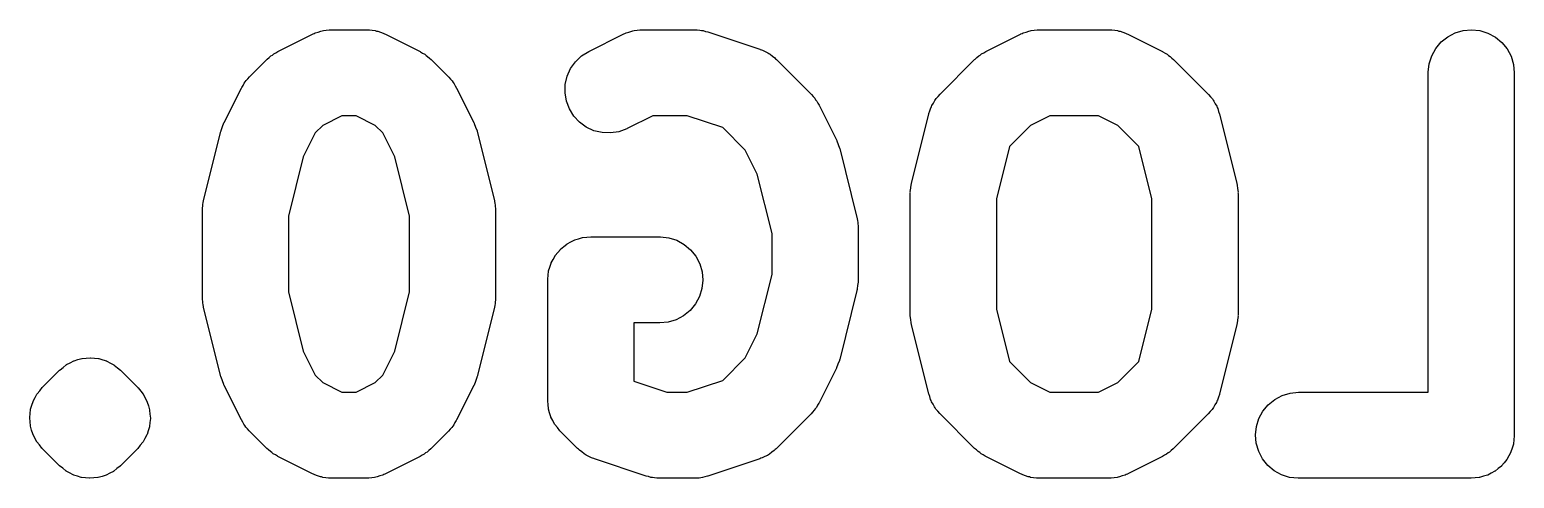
# Model space of a CAD drawing. Extents: x 1.4 to 13.8, y -4.8 to -0.1.
# Drawn here: x 3.407 to 4.052, y -0.342 to -0.148 of the extents above; entities that cross this region are included whole.
import ezdxf

# ---------------------------------------------------------------- set-up
doc = ezdxf.new("R2010")
doc.units = 0
doc.header["$MEASUREMENT"] = 0
doc.layers.add('BLACK', color=7, linetype='CONTINUOUS')

msp = doc.modelspace()

# ---------------------------------------------------------------- linework, layer by layer
at = {"layer": 'BLACK', "linetype": 'CONTINUOUS'}
for p, q in [((3.53275, -0.148602), (3.53395, -0.148161)), ((3.53395, -0.148161), (3.53449, -0.148075)), ((3.53449, -0.148075), (3.53502, -0.147916)), ((3.53502, -0.147916), (3.53629, -0.147791)), ((3.53629, -0.147791), (3.53755, -0.147592)), ((3.53755, -0.147592), (3.5381, -0.147614)), ((3.5381, -0.147614), (3.53865, -0.14756)), ((3.53865, -0.14756), (3.55365, -0.14756)), ((3.55365, -0.14756), (3.55391, -0.147562)), ((3.55391, -0.147562), (3.55446, -0.147623)), ((3.55446, -0.147623), (3.55501, -0.147609)), ((3.55501, -0.147609), (3.55627, -0.147826)), ((3.55627, -0.147826), (3.55754, -0.147969)), ((3.55754, -0.147969), (3.55806, -0.148135)), ((3.55806, -0.148135), (3.5586, -0.148228)), ((3.5586, -0.148228), (3.5598, -0.148686)), ((3.66773, -0.148602), (3.66893, -0.148161)), ((3.66893, -0.148161), (3.66948, -0.148075)), ((3.66948, -0.148075), (3.67, -0.147916)), ((3.67, -0.147916), (3.67127, -0.147791)), ((3.67127, -0.147791), (3.67254, -0.147592)), ((3.67254, -0.147592), (3.67309, -0.147614)), ((3.67309, -0.147614), (3.67363, -0.14756)), ((3.67363, -0.14756), (3.69613, -0.14756)), ((3.69613, -0.14756), (3.69639, -0.147562)), ((3.69639, -0.147562), (3.69744, -0.147679)), ((3.69744, -0.147679), (3.69849, -0.147709)), ((3.69849, -0.147709), (3.69925, -0.147882)), ((3.69925, -0.147882), (3.70002, -0.147969)), ((3.70002, -0.147969), (3.70102, -0.148286)), ((3.70102, -0.148286), (3.70205, -0.14852)), ((3.84021, -0.148602), (3.84141, -0.148161)), ((3.84141, -0.148161), (3.84195, -0.148075)), ((3.84195, -0.148075), (3.84248, -0.147916)), ((3.84248, -0.147916), (3.84375, -0.147791)), ((3.84375, -0.147791), (3.84501, -0.147592)), ((3.84501, -0.147592), (3.84556, -0.147614)), ((3.84556, -0.147614), (3.84611, -0.14756)), ((3.84611, -0.14756), (3.87611, -0.14756)), ((3.87611, -0.14756), (3.87637, -0.147562)), ((3.87637, -0.147562), (3.87692, -0.147623)), ((3.87692, -0.147623), (3.87747, -0.147609)), ((3.87747, -0.147609), (3.87873, -0.147826)), ((3.87873, -0.147826), (3.88, -0.147969)), ((3.88, -0.147969), (3.88052, -0.148135)), ((3.88052, -0.148135), (3.88106, -0.148228)), ((3.88106, -0.148228), (3.88226, -0.148686)), ((4.02658, -0.148922), (4.03009, -0.147891)), ((4.03009, -0.147891), (4.03372, -0.14756)), ((4.03372, -0.14756), (4.03735, -0.147942)), ((4.03735, -0.147942), (4.04084, -0.149021)), ((3.51529, -0.157033), (3.53029, -0.149534)), ((3.53029, -0.149534), (3.53052, -0.149419)), ((3.53052, -0.149419), (3.53104, -0.149229)), ((3.53104, -0.149229), (3.53152, -0.148971)), ((3.53152, -0.148971), (3.53275, -0.148602)), ((3.5598, -0.148686), (3.56102, -0.149072)), ((3.56102, -0.149072), (3.5615, -0.149337)), ((3.5615, -0.149337), (3.56201, -0.149534)), ((3.56201, -0.149534), (3.57701, -0.157033)), ((3.65027, -0.157033), (3.66527, -0.149534)), ((3.66527, -0.149534), (3.66551, -0.149419)), ((3.66551, -0.149419), (3.66602, -0.149229)), ((3.66602, -0.149229), (3.66651, -0.148971)), ((3.66651, -0.148971), (3.66773, -0.148602)), ((3.70205, -0.14852), (3.72454, -0.156019)), ((3.82275, -0.157033), (3.83775, -0.149534)), ((3.83775, -0.149534), (3.83798, -0.149419)), ((3.83798, -0.149419), (3.8385, -0.149229)), ((3.8385, -0.149229), (3.83899, -0.148971)), ((3.83899, -0.148971), (3.84021, -0.148602)), ((3.88226, -0.148686), (3.88348, -0.149072)), ((3.88348, -0.149072), (3.88396, -0.149337)), ((3.88396, -0.149337), (3.88447, -0.149534)), ((3.88447, -0.149534), (3.89947, -0.157033)), ((4.01816, -0.155695), (4.0205, -0.1529)), ((4.0205, -0.1529), (4.02335, -0.150613)), ((4.02335, -0.150613), (4.02658, -0.148922)), ((4.04084, -0.149021), (4.04405, -0.150757)), ((4.04405, -0.150757), (4.04686, -0.153084)), ((4.04686, -0.153084), (4.04917, -0.155912)), ((3.50293, -0.168035), (3.51043, -0.160536)), ((3.51043, -0.160536), (3.51062, -0.160353)), ((3.51062, -0.160353), (3.51144, -0.159698)), ((3.51144, -0.159698), (3.5122, -0.158976)), ((3.5122, -0.158976), (3.51286, -0.158562)), ((3.51286, -0.158562), (3.51347, -0.158076)), ((3.51347, -0.158076), (3.5144, -0.157593)), ((3.5144, -0.157593), (3.51529, -0.157033)), ((3.57701, -0.157033), (3.57724, -0.157152)), ((3.57724, -0.157152), (3.57812, -0.157723)), ((3.57812, -0.157723), (3.57905, -0.15822)), ((3.57905, -0.15822), (3.57965, -0.158714)), ((3.57965, -0.158714), (3.58031, -0.159138)), ((3.58031, -0.159138), (3.58106, -0.159869)), ((3.58106, -0.159869), (3.58187, -0.160536)), ((3.58187, -0.160536), (3.58937, -0.168035)), ((3.64453, -0.161482), (3.64718, -0.158976)), ((3.64718, -0.158976), (3.65027, -0.157033)), ((3.72454, -0.156019), (3.72479, -0.156103)), ((3.72479, -0.156103), (3.72529, -0.156334)), ((3.72529, -0.156334), (3.72582, -0.156495)), ((3.72582, -0.156495), (3.72694, -0.157099)), ((3.72694, -0.157099), (3.7281, -0.157636)), ((3.7281, -0.157636), (3.72855, -0.15796)), ((3.72855, -0.15796), (3.72903, -0.15822)), ((3.72903, -0.15822), (3.73002, -0.159031)), ((3.73002, -0.159031), (3.73105, -0.159783)), ((3.73105, -0.159783), (3.73143, -0.160187)), ((3.73143, -0.160187), (3.73185, -0.160536)), ((3.73185, -0.160536), (3.74685, -0.175534)), ((3.80289, -0.175534), (3.81789, -0.160536)), ((3.81789, -0.160536), (3.81808, -0.160353)), ((3.81808, -0.160353), (3.8189, -0.159698)), ((3.8189, -0.159698), (3.81966, -0.158976)), ((3.81966, -0.158976), (3.82032, -0.158562)), ((3.82032, -0.158562), (3.82093, -0.158076)), ((3.82093, -0.158076), (3.82186, -0.157593)), ((3.82186, -0.157593), (3.82275, -0.157033)), ((3.89947, -0.157033), (3.8997, -0.157152)), ((3.8997, -0.157152), (3.90058, -0.157723)), ((3.90058, -0.157723), (3.90151, -0.15822)), ((3.90151, -0.15822), (3.90211, -0.158714)), ((3.90211, -0.158714), (3.90277, -0.159138)), ((3.90277, -0.159138), (3.90352, -0.159869)), ((3.90352, -0.159869), (3.90433, -0.160536)), ((3.90433, -0.160536), (3.91933, -0.175534)), ((4.0153, -0.162373), (4.0164, -0.158894)), ((4.0164, -0.158894), (4.01816, -0.155695)), ((4.04917, -0.155912), (4.05088, -0.159134)), ((4.05088, -0.159134), (4.05193, -0.162628)), ((3.64092, -0.167784), (3.64241, -0.164456)), ((3.64241, -0.164456), (3.64453, -0.161482)), ((4.01489, -0.166), (4.0153, -0.162373)), ((4.01489, -0.166261), (4.01489, -0.166)), ((4.01489, -0.30504), (4.01489, -0.166261)), ((4.05193, -0.162628), (4.05229, -0.166261)), ((4.05229, -0.166261), (4.05229, -0.323741)), ((3.49193, -0.187894), (3.49943, -0.172896)), ((3.49943, -0.172896), (3.49955, -0.172663)), ((3.49955, -0.172663), (3.50012, -0.171782)), ((3.50012, -0.171782), (3.50061, -0.170856)), ((3.50061, -0.170856), (3.50111, -0.170254)), ((3.50111, -0.170254), (3.50153, -0.169601)), ((3.50153, -0.169601), (3.50226, -0.168847)), ((3.50226, -0.168847), (3.50293, -0.168035)), ((3.58937, -0.168035), (3.58955, -0.168221)), ((3.58955, -0.168221), (3.59021, -0.169042)), ((3.59021, -0.169042), (3.59093, -0.169806)), ((3.59093, -0.169806), (3.59134, -0.170465)), ((3.59134, -0.170465), (3.59183, -0.171074)), ((3.59183, -0.171074), (3.59231, -0.172006)), ((3.59231, -0.172006), (3.59287, -0.172896)), ((3.59287, -0.172896), (3.60037, -0.187894)), ((3.63998, -0.174988), (3.64009, -0.17134)), ((3.64009, -0.17134), (3.64092, -0.167784)), ((3.64057, -0.178589), (3.63998, -0.174988)), ((3.64185, -0.182006), (3.64057, -0.178589)), ((3.74685, -0.175534), (3.74703, -0.17572)), ((3.74703, -0.17572), (3.74769, -0.176541)), ((3.74769, -0.176541), (3.74841, -0.177305)), ((3.74841, -0.177305), (3.74882, -0.177964)), ((3.74882, -0.177964), (3.74931, -0.178573)), ((3.74931, -0.178573), (3.74979, -0.179505)), ((3.74979, -0.179505), (3.75035, -0.180395)), ((3.75035, -0.180395), (3.75785, -0.195393)), ((3.79912, -0.181076), (3.79931, -0.180549)), ((3.79931, -0.180549), (3.79998, -0.179471)), ((3.79998, -0.179471), (3.80058, -0.178355)), ((3.80058, -0.178355), (3.80093, -0.17792)), ((3.80093, -0.17792), (3.80123, -0.177442)), ((3.80123, -0.177442), (3.80209, -0.176514)), ((3.80209, -0.176514), (3.80289, -0.175534)), ((3.91933, -0.175534), (3.91951, -0.17572)), ((3.91951, -0.17572), (3.9203, -0.17671)), ((3.9203, -0.17671), (3.92115, -0.177651)), ((3.92115, -0.177651), (3.92144, -0.178134)), ((3.92144, -0.178134), (3.92179, -0.178573)), ((3.92179, -0.178573), (3.92237, -0.179697)), ((3.92237, -0.179697), (3.92302, -0.180785)), ((3.54307, -0.184962), (3.53473, -0.189129)), ((3.54923, -0.184962), (3.54307, -0.184962)), ((3.55757, -0.189129), (3.54923, -0.184962)), ((3.64377, -0.185109), (3.64185, -0.182006)), ((3.64626, -0.18778), (3.64377, -0.185109)), ((3.67805, -0.184962), (3.667, -0.190486)), ((3.6931, -0.184962), (3.67805, -0.184962)), ((3.70853, -0.190105), (3.6931, -0.184962)), ((3.79047, -0.214219), (3.79797, -0.184222)), ((3.79797, -0.184222), (3.79804, -0.183969)), ((3.79804, -0.183969), (3.79848, -0.182782)), ((3.79848, -0.182782), (3.79885, -0.181571)), ((3.79885, -0.181571), (3.79912, -0.181076)), ((3.85053, -0.184962), (3.84219, -0.189129)), ((3.87169, -0.184962), (3.85053, -0.184962)), ((3.88003, -0.189129), (3.87169, -0.184962)), ((3.92302, -0.180785), (3.92321, -0.181314)), ((3.92321, -0.181314), (3.92347, -0.181813)), ((3.92347, -0.181813), (3.92382, -0.183029)), ((3.92382, -0.183029), (3.92425, -0.184222)), ((3.92425, -0.184222), (3.93175, -0.214219)), ((3.48301, -0.221718), (3.49051, -0.191721)), ((3.49051, -0.191721), (3.49058, -0.191469)), ((3.49058, -0.191469), (3.49061, -0.191387)), ((3.49061, -0.191387), (3.49062, -0.191302)), ((3.49062, -0.191302), (3.49124, -0.189679)), ((3.49124, -0.189679), (3.49185, -0.188049)), ((3.49185, -0.188049), (3.4919, -0.187975)), ((3.4919, -0.187975), (3.49193, -0.187894)), ((3.53152, -0.192336), (3.5263, -0.202784)), ((3.53473, -0.189129), (3.53152, -0.192336)), ((3.56078, -0.192336), (3.55757, -0.189129)), ((3.566, -0.202784), (3.56078, -0.192336)), ((3.60037, -0.187894), (3.60049, -0.188128)), ((3.60049, -0.188128), (3.60052, -0.18821)), ((3.60052, -0.18821), (3.60056, -0.188284)), ((3.60056, -0.188284), (3.60115, -0.189921)), ((3.60115, -0.189921), (3.60175, -0.191554)), ((3.60175, -0.191554), (3.60176, -0.19164)), ((3.60176, -0.19164), (3.60179, -0.191721)), ((3.60179, -0.191721), (3.60929, -0.221718)), ((3.64922, -0.189917), (3.64626, -0.18778)), ((3.65254, -0.191438), (3.64922, -0.189917)), ((3.65609, -0.192286), (3.65254, -0.191438)), ((3.65973, -0.192428), (3.65609, -0.192286)), ((3.66334, -0.19186), (3.65973, -0.192428)), ((3.66677, -0.190601), (3.66334, -0.19186)), ((3.667, -0.190486), (3.66677, -0.190601)), ((3.71826, -0.199836), (3.70853, -0.190105)), ((3.84219, -0.189129), (3.833, -0.198319)), ((3.88922, -0.198319), (3.88003, -0.189129)), ((3.72348, -0.210283), (3.71826, -0.199836)), ((3.75785, -0.195393), (3.75797, -0.195627)), ((3.75797, -0.195627), (3.758, -0.195709)), ((3.758, -0.195709), (3.75804, -0.195783)), ((3.75804, -0.195783), (3.75863, -0.19742)), ((3.75863, -0.19742), (3.75923, -0.199053)), ((3.75923, -0.199053), (3.75924, -0.199139)), ((3.75924, -0.199139), (3.75927, -0.19922)), ((3.75927, -0.19922), (3.76677, -0.229217)), ((3.833, -0.198319), (3.82732, -0.221056)), ((3.8949, -0.221056), (3.88922, -0.198319)), ((3.5263, -0.202784), (3.51986, -0.228555)), ((3.57244, -0.228556), (3.566, -0.202784)), ((3.72992, -0.236055), (3.72348, -0.210283)), ((3.78992, -0.218493), (3.78996, -0.218162)), ((3.78992, -0.218754), (3.78992, -0.218493)), ((3.78992, -0.271248), (3.78992, -0.218754)), ((3.78994, -0.217829), (3.79016, -0.216351)), ((3.78996, -0.218162), (3.78994, -0.217829)), ((3.79016, -0.216351), (3.79033, -0.214866)), ((3.79033, -0.214866), (3.79043, -0.214548)), ((3.79043, -0.214548), (3.79047, -0.214219)), ((3.93175, -0.214219), (3.93181, -0.214472)), ((3.93181, -0.214472), (3.93185, -0.214803)), ((3.93185, -0.214803), (3.93195, -0.215122)), ((3.93195, -0.215122), (3.93209, -0.216609)), ((3.93209, -0.216609), (3.93229, -0.21809)), ((3.93229, -0.21809), (3.93227, -0.218422)), ((3.93227, -0.218422), (3.9323, -0.218754)), ((3.9323, -0.218754), (3.9323, -0.271248)), ((3.48246, -0.225992), (3.48249, -0.225661)), ((3.48248, -0.225328), (3.4827, -0.22385)), ((3.48249, -0.225661), (3.48248, -0.225328)), ((3.4827, -0.22385), (3.48286, -0.222365)), ((3.48286, -0.222365), (3.48296, -0.222047)), ((3.48296, -0.222047), (3.48301, -0.221718)), ((3.60929, -0.221718), (3.60935, -0.221971)), ((3.60935, -0.221971), (3.60939, -0.222302)), ((3.60939, -0.222302), (3.60949, -0.222621)), ((3.60949, -0.222621), (3.60963, -0.224108)), ((3.60963, -0.224108), (3.60983, -0.225589)), ((3.60983, -0.225589), (3.60981, -0.225921)), ((3.82732, -0.221056), (3.82732, -0.268945)), ((3.8949, -0.268945), (3.8949, -0.221056)), ((3.48245, -0.226253), (3.48246, -0.225992)), ((3.48245, -0.263749), (3.48245, -0.226253)), ((3.51986, -0.228555), (3.51986, -0.261446)), ((3.57244, -0.261446), (3.57244, -0.228556)), ((3.60981, -0.225921), (3.60985, -0.226253)), ((3.60985, -0.226253), (3.60985, -0.263749)), ((3.76677, -0.229217), (3.76683, -0.22947)), ((3.76683, -0.22947), (3.76687, -0.229801)), ((3.76687, -0.229801), (3.76697, -0.23012)), ((3.76697, -0.23012), (3.76712, -0.231607)), ((3.76712, -0.231607), (3.76731, -0.233088)), ((3.64413, -0.23891), (3.64582, -0.238414)), ((3.64582, -0.238414), (3.6475, -0.237905)), ((3.6475, -0.237905), (3.64757, -0.237898)), ((3.64757, -0.237898), (3.64763, -0.23788)), ((3.64763, -0.23788), (3.64938, -0.237721)), ((3.64938, -0.237721), (3.65114, -0.237549)), ((3.65114, -0.237549), (3.68113, -0.237549)), ((3.68113, -0.237549), (3.68139, -0.237551)), ((3.68139, -0.237551), (3.68502, -0.237957)), ((3.68502, -0.237957), (3.6885, -0.239061)), ((3.72992, -0.253947), (3.72992, -0.236055)), ((3.76731, -0.233088), (3.76729, -0.233421)), ((3.76729, -0.233421), (3.76733, -0.233752)), ((3.76733, -0.233752), (3.76733, -0.25625)), ((3.63571, -0.245684), (3.63684, -0.244336)), ((3.63684, -0.244336), (3.63796, -0.24298)), ((3.63796, -0.24298), (3.63801, -0.242939)), ((3.63801, -0.242939), (3.63805, -0.242888)), ((3.63805, -0.242888), (3.63943, -0.241785)), ((3.63943, -0.241785), (3.64079, -0.240673)), ((3.64079, -0.240673), (3.64085, -0.240642)), ((3.64085, -0.240642), (3.6409, -0.240601)), ((3.6409, -0.240601), (3.64246, -0.239786)), ((3.64246, -0.239786), (3.64401, -0.23896)), ((3.64401, -0.23896), (3.64407, -0.238941)), ((3.64407, -0.238941), (3.64413, -0.23891)), ((3.6885, -0.239061), (3.6917, -0.240819)), ((3.6917, -0.240819), (3.69449, -0.243165)), ((3.69449, -0.243165), (3.69678, -0.24601)), ((3.63284, -0.252361), (3.63338, -0.250685)), ((3.63338, -0.250685), (3.6339, -0.249003)), ((3.6339, -0.249003), (3.63393, -0.248945)), ((3.63393, -0.248945), (3.63395, -0.248883)), ((3.63395, -0.248883), (3.6348, -0.247343)), ((3.6348, -0.247343), (3.63563, -0.245792)), ((3.63563, -0.245792), (3.63568, -0.245742)), ((3.63568, -0.245742), (3.63571, -0.245684)), ((3.69678, -0.24601), (3.69847, -0.249244)), ((3.69847, -0.249244), (3.6995, -0.252745)), ((3.63244, -0.255988), (3.63263, -0.254237)), ((3.63244, -0.256114), (3.63244, -0.255988)), ((3.63244, -0.256119), (3.63244, -0.256114)), ((3.63244, -0.256123), (3.63244, -0.256119)), ((3.63244, -0.25625), (3.63244, -0.256123)), ((3.63244, -0.308743), (3.63244, -0.25625)), ((3.63263, -0.254237), (3.63282, -0.252489)), ((3.63282, -0.252489), (3.63284, -0.252427)), ((3.63284, -0.252427), (3.63284, -0.252361)), ((3.69983, -0.25638), (3.69945, -0.26001)), ((3.6995, -0.252745), (3.69983, -0.25638)), ((3.72348, -0.279719), (3.72992, -0.253947)), ((3.7673, -0.257175), (3.76708, -0.258653)), ((3.76732, -0.256511), (3.76729, -0.256842)), ((3.76729, -0.256842), (3.7673, -0.257175)), ((3.76733, -0.25625), (3.76732, -0.256511)), ((3.48249, -0.26408), (3.48245, -0.263749)), ((3.48247, -0.264413), (3.48249, -0.26408)), ((3.51986, -0.261446), (3.5263, -0.287218)), ((3.566, -0.287218), (3.57244, -0.261446)), ((3.60984, -0.26401), (3.60981, -0.264341)), ((3.60981, -0.264341), (3.60982, -0.264674)), ((3.60985, -0.263749), (3.60984, -0.26401)), ((3.69837, -0.263496), (3.69664, -0.266707)), ((3.69945, -0.26001), (3.69837, -0.263496)), ((3.76677, -0.260785), (3.75927, -0.290781)), ((3.76682, -0.260455), (3.76677, -0.260785)), ((3.76692, -0.260138), (3.76682, -0.260455)), ((3.76708, -0.258653), (3.76692, -0.260138)), ((3.48267, -0.265894), (3.48247, -0.264413)), ((3.48281, -0.267381), (3.48267, -0.265894)), ((3.48291, -0.2677), (3.48281, -0.267381)), ((3.48295, -0.26803), (3.48291, -0.2677)), ((3.48301, -0.268284), (3.48295, -0.26803)), ((3.49051, -0.29828), (3.48301, -0.268284)), ((3.60929, -0.268284), (3.60179, -0.29828)), ((3.60934, -0.267954), (3.60929, -0.268284)), ((3.60944, -0.267637), (3.60934, -0.267954)), ((3.6096, -0.266152), (3.60944, -0.267637)), ((3.60982, -0.264674), (3.6096, -0.266152)), ((3.69431, -0.269519), (3.69148, -0.271826)), ((3.69664, -0.266707), (3.69431, -0.269519)), ((3.82732, -0.268945), (3.833, -0.291683)), ((3.88922, -0.291683), (3.8949, -0.268945)), ((3.68113, -0.27495), (3.66984, -0.27495)), ((3.66984, -0.27495), (3.66984, -0.300264)), ((3.68477, -0.274594), (3.68113, -0.27495)), ((3.68826, -0.273539), (3.68477, -0.274594)), ((3.69148, -0.271826), (3.68826, -0.273539)), ((3.78995, -0.271579), (3.78992, -0.271248)), ((3.78993, -0.271912), (3.78995, -0.271579)), ((3.79013, -0.273393), (3.78993, -0.271912)), ((3.79027, -0.27488), (3.79013, -0.273393)), ((3.79037, -0.275199), (3.79027, -0.27488)), ((3.79041, -0.27553), (3.79037, -0.275199)), ((3.79047, -0.275783), (3.79041, -0.27553)), ((3.79797, -0.30578), (3.79047, -0.275783)), ((3.93175, -0.275783), (3.92425, -0.305779)), ((3.9318, -0.275453), (3.93175, -0.275783)), ((3.9319, -0.275136), (3.9318, -0.275453)), ((3.93206, -0.273651), (3.9319, -0.275136)), ((3.93228, -0.272173), (3.93206, -0.273651)), ((3.9323, -0.271509), (3.93227, -0.27184)), ((3.93227, -0.27184), (3.93228, -0.272173)), ((3.9323, -0.271248), (3.9323, -0.271509)), ((3.71826, -0.290166), (3.72348, -0.279719)), ((3.43198, -0.290208), (3.43373, -0.290042)), ((3.43373, -0.290042), (3.43376, -0.290046)), ((3.43376, -0.290046), (3.43379, -0.290043)), ((3.43379, -0.290043), (3.43383, -0.290046)), ((3.43383, -0.290046), (3.43386, -0.290043)), ((3.43386, -0.290043), (3.43561, -0.290233)), ((3.5263, -0.287218), (3.53152, -0.297665)), ((3.56078, -0.297665), (3.566, -0.287218)), ((3.70853, -0.299897), (3.71826, -0.290166)), ((3.41294, -0.303019), (3.42044, -0.295519)), ((3.42044, -0.295519), (3.42053, -0.295431)), ((3.42053, -0.295428), (3.42054, -0.295425)), ((3.42053, -0.295431), (3.42053, -0.295428)), ((3.42054, -0.295425), (3.42058, -0.295385)), ((3.42058, -0.29538), (3.42063, -0.295336)), ((3.42058, -0.295382), (3.42058, -0.29538)), ((3.42058, -0.295385), (3.42058, -0.295382)), ((3.42063, -0.295336), (3.422, -0.294237)), ((3.422, -0.294237), (3.42337, -0.293131)), ((3.42337, -0.293131), (3.4234, -0.293115)), ((3.4234, -0.293115), (3.42342, -0.293095)), ((3.42342, -0.293095), (3.42345, -0.29308)), ((3.42345, -0.29308), (3.42348, -0.293059)), ((3.42348, -0.293059), (3.42504, -0.29225)), ((3.42504, -0.29225), (3.4266, -0.291428)), ((3.4266, -0.291428), (3.42663, -0.291419)), ((3.42663, -0.291419), (3.42666, -0.291404)), ((3.42666, -0.291404), (3.42669, -0.291395)), ((3.42669, -0.291395), (3.42672, -0.29138)), ((3.42672, -0.29138), (3.42841, -0.29089)), ((3.42841, -0.29089), (3.4301, -0.290386)), ((3.4301, -0.290386), (3.43013, -0.290383)), ((3.43013, -0.290383), (3.43016, -0.290373)), ((3.43016, -0.290373), (3.43019, -0.29037)), ((3.43019, -0.29037), (3.43022, -0.290361)), ((3.43022, -0.290361), (3.43198, -0.290208)), ((3.43561, -0.290233), (3.43736, -0.290411)), ((3.43736, -0.290411), (3.43739, -0.290421)), ((3.43739, -0.290421), (3.43742, -0.290424)), ((3.43742, -0.290424), (3.43746, -0.290434)), ((3.43746, -0.290434), (3.43749, -0.290437)), ((3.43749, -0.290437), (3.43917, -0.290964)), ((3.43917, -0.290964), (3.44085, -0.291478)), ((3.44085, -0.291478), (3.44088, -0.291494)), ((3.44088, -0.291494), (3.44091, -0.291503)), ((3.44091, -0.291503), (3.44094, -0.291519)), ((3.44094, -0.291519), (3.44097, -0.291529)), ((3.44097, -0.291529), (3.44252, -0.292372)), ((3.44252, -0.292372), (3.44407, -0.293203)), ((3.44407, -0.293203), (3.44409, -0.293224)), ((3.44409, -0.293224), (3.44412, -0.293239)), ((3.44412, -0.293239), (3.44415, -0.29326)), ((3.44415, -0.29326), (3.44418, -0.293276)), ((3.44418, -0.293276), (3.44553, -0.294401)), ((3.44553, -0.294401), (3.44689, -0.295519)), ((3.44689, -0.295519), (3.45439, -0.303019)), ((3.75785, -0.294609), (3.75035, -0.309607)), ((3.75788, -0.294528), (3.75785, -0.294609)), ((3.75793, -0.294454), (3.75788, -0.294528)), ((3.75854, -0.292824), (3.75793, -0.294454)), ((3.75916, -0.291201), (3.75854, -0.292824)), ((3.75917, -0.291116), (3.75916, -0.291201)), ((3.7592, -0.291034), (3.75917, -0.291116)), ((3.75927, -0.290781), (3.7592, -0.291034)), ((3.833, -0.291683), (3.84219, -0.300873)), ((3.88003, -0.300873), (3.88922, -0.291683)), ((3.41182, -0.304384), (3.41294, -0.303019)), ((3.45439, -0.303019), (3.45448, -0.303108)), ((3.49054, -0.298362), (3.49051, -0.29828)), ((3.49056, -0.298448), (3.49054, -0.298362)), ((3.49115, -0.300081), (3.49056, -0.298448)), ((3.49174, -0.301718), (3.49115, -0.300081)), ((3.49178, -0.301792), (3.49174, -0.301718)), ((3.49181, -0.301874), (3.49178, -0.301792)), ((3.49193, -0.302108), (3.49181, -0.301874)), ((3.49943, -0.317106), (3.49193, -0.302108)), ((3.53152, -0.297665), (3.53473, -0.300873)), ((3.53473, -0.300873), (3.54307, -0.30504)), ((3.54923, -0.30504), (3.55757, -0.300873)), ((3.55757, -0.300873), (3.56078, -0.297665)), ((3.60037, -0.302108), (3.59287, -0.317106)), ((3.6004, -0.302027), (3.60037, -0.302108)), ((3.60045, -0.301953), (3.6004, -0.302027)), ((3.60106, -0.300324), (3.60045, -0.301953)), ((3.60168, -0.2987), (3.60106, -0.300324)), ((3.60169, -0.298615), (3.60168, -0.2987)), ((3.60172, -0.298533), (3.60169, -0.298615)), ((3.60179, -0.29828), (3.60172, -0.298533)), ((3.66984, -0.300264), (3.68417, -0.30504)), ((3.6931, -0.30504), (3.70853, -0.299897)), ((3.84219, -0.300873), (3.85053, -0.30504)), ((3.87169, -0.30504), (3.88003, -0.300873)), ((3.40839, -0.31074), (3.4089, -0.309055)), ((3.4089, -0.309055), (3.40893, -0.308998)), ((3.40893, -0.308998), (3.40895, -0.308935)), ((3.40895, -0.308935), (3.40979, -0.307393)), ((3.40979, -0.307393), (3.41063, -0.305839)), ((3.41063, -0.305839), (3.41067, -0.305788)), ((3.41067, -0.305788), (3.4107, -0.305731)), ((3.4107, -0.305731), (3.41182, -0.304384)), ((3.45448, -0.303108), (3.45448, -0.303111)), ((3.45448, -0.303111), (3.45448, -0.303115)), ((3.45448, -0.303115), (3.45457, -0.303204)), ((3.45457, -0.303204), (3.45567, -0.30458)), ((3.45567, -0.30458), (3.45678, -0.305948)), ((3.45678, -0.305948), (3.45681, -0.306006)), ((3.45681, -0.306006), (3.45685, -0.306057)), ((3.45685, -0.306057), (3.45766, -0.307617)), ((3.45766, -0.307617), (3.45848, -0.309176)), ((3.45848, -0.309176), (3.4585, -0.309239)), ((3.4585, -0.309239), (3.45853, -0.309297)), ((3.45853, -0.309297), (3.45902, -0.310984)), ((3.54307, -0.30504), (3.54923, -0.30504)), ((3.6326, -0.310463), (3.63244, -0.308743)), ((3.68417, -0.30504), (3.6931, -0.30504)), ((3.7984, -0.306973), (3.79797, -0.30578)), ((3.79875, -0.308189), (3.7984, -0.306973)), ((3.79901, -0.308688), (3.79875, -0.308189)), ((3.7992, -0.309217), (3.79901, -0.308688)), ((3.79985, -0.310305), (3.7992, -0.309217)), ((3.85053, -0.30504), (3.87169, -0.30504)), ((3.92291, -0.309452), (3.92224, -0.310531)), ((3.9231, -0.308926), (3.92291, -0.309452)), ((3.92337, -0.308431), (3.9231, -0.308926)), ((3.92374, -0.30722), (3.92337, -0.308431)), ((3.92418, -0.306032), (3.92374, -0.30722)), ((3.92425, -0.305779), (3.92418, -0.306032)), ((3.94542, -0.310472), (3.94825, -0.308165)), ((3.94825, -0.308165), (3.95147, -0.306451)), ((3.95147, -0.306451), (3.95497, -0.305396)), ((3.95497, -0.305396), (3.9586, -0.30504)), ((3.9586, -0.30504), (4.01489, -0.30504)), ((3.40747, -0.316046), (3.40766, -0.314297)), ((3.40766, -0.314297), (3.40783, -0.312546)), ((3.40783, -0.312546), (3.40785, -0.312483)), ((3.40785, -0.312483), (3.40786, -0.312418)), ((3.40786, -0.312418), (3.40839, -0.31074)), ((3.45902, -0.310984), (3.45952, -0.312674)), ((3.45952, -0.312674), (3.45953, -0.312739)), ((3.45953, -0.312739), (3.45954, -0.312802)), ((3.45954, -0.312802), (3.4597, -0.314554)), ((3.4597, -0.314554), (3.45986, -0.316307)), ((3.63276, -0.312183), (3.6326, -0.310463)), ((3.63278, -0.312277), (3.63276, -0.312183)), ((3.63279, -0.312375), (3.63278, -0.312277)), ((3.63329, -0.314029), (3.63279, -0.312375)), ((3.63377, -0.315688), (3.63329, -0.314029)), ((3.63382, -0.315775), (3.63377, -0.315688)), ((3.63385, -0.315869), (3.63382, -0.315775)), ((3.63466, -0.317394), (3.63385, -0.315869)), ((3.74685, -0.314467), (3.73185, -0.329465)), ((3.74752, -0.313656), (3.74685, -0.314467)), ((3.74825, -0.312902), (3.74752, -0.313656)), ((3.74867, -0.312249), (3.74825, -0.312902)), ((3.74917, -0.311647), (3.74867, -0.312249)), ((3.74966, -0.310721), (3.74917, -0.311647)), ((3.75023, -0.30984), (3.74966, -0.310721)), ((3.75035, -0.309607), (3.75023, -0.30984)), ((3.80043, -0.311429), (3.79985, -0.310305)), ((3.80078, -0.311868), (3.80043, -0.311429)), ((3.80107, -0.312351), (3.80078, -0.311868)), ((3.80192, -0.313291), (3.80107, -0.312351)), ((3.80271, -0.314281), (3.80192, -0.313291)), ((3.80289, -0.314467), (3.80271, -0.314281)), ((3.81789, -0.329465), (3.80289, -0.314467)), ((3.91933, -0.314467), (3.90433, -0.329465)), ((3.92013, -0.313488), (3.91933, -0.314467)), ((3.92099, -0.31256), (3.92013, -0.313488)), ((3.92129, -0.312081), (3.92099, -0.31256)), ((3.92165, -0.311647), (3.92129, -0.312081)), ((3.92224, -0.310531), (3.92165, -0.311647)), ((3.94136, -0.316494), (3.94309, -0.313284)), ((3.94309, -0.313284), (3.94542, -0.310472)), ((3.40746, -0.316177), (3.40747, -0.316112)), ((3.40763, -0.317929), (3.40746, -0.316177)), ((3.40747, -0.316112), (3.40747, -0.316046)), ((3.40778, -0.319682), (3.40763, -0.317929)), ((3.4078, -0.319745), (3.40778, -0.319682)), ((3.40781, -0.31981), (3.4078, -0.319745)), ((3.40831, -0.3215), (3.40781, -0.31981)), ((3.4088, -0.323187), (3.40831, -0.3215)), ((3.45894, -0.321748), (3.45843, -0.323429)), ((3.45947, -0.320066), (3.45894, -0.321748)), ((3.45948, -0.320001), (3.45947, -0.320066)), ((3.4595, -0.319938), (3.45948, -0.320001)), ((3.45967, -0.318187), (3.4595, -0.319938)), ((3.45986, -0.316438), (3.45967, -0.318187)), ((3.45986, -0.316307), (3.45986, -0.316373)), ((3.45986, -0.316373), (3.45986, -0.316438)), ((3.49999, -0.317996), (3.49943, -0.317106)), ((3.50047, -0.318928), (3.49999, -0.317996)), ((3.50096, -0.319537), (3.50047, -0.318928)), ((3.50137, -0.320196), (3.50096, -0.319537)), ((3.50209, -0.320959), (3.50137, -0.320196)), ((3.50275, -0.321781), (3.50209, -0.320959)), ((3.50293, -0.321966), (3.50275, -0.321781)), ((3.51043, -0.329465), (3.50293, -0.321966)), ((3.58937, -0.321966), (3.58187, -0.329466)), ((3.59004, -0.321155), (3.58937, -0.321966)), ((3.59077, -0.320401), (3.59004, -0.321155)), ((3.59119, -0.319748), (3.59077, -0.320401)), ((3.59169, -0.319146), (3.59119, -0.319748)), ((3.59218, -0.318221), (3.59169, -0.319146)), ((3.59275, -0.317339), (3.59218, -0.318221)), ((3.59287, -0.317106), (3.59275, -0.317339)), ((3.63545, -0.318928), (3.63466, -0.317394)), ((3.63551, -0.319005), (3.63545, -0.318928)), ((3.63556, -0.319092), (3.63551, -0.319005)), ((3.63665, -0.320429), (3.63556, -0.319092)), ((3.63773, -0.321781), (3.63665, -0.320429)), ((3.63787, -0.321918), (3.63773, -0.321781)), ((3.63787, -0.32192), (3.63787, -0.321918)), ((3.63787, -0.321922), (3.63787, -0.32192)), ((3.63791, -0.321966), (3.63787, -0.321922)), ((3.64541, -0.329465), (3.63791, -0.321966)), ((3.9399, -0.323611), (3.94028, -0.319981)), ((3.94028, -0.319981), (3.94136, -0.316494)), ((3.40883, -0.323245), (3.4088, -0.323187)), ((3.40885, -0.323308), (3.40883, -0.323245)), ((3.40967, -0.324867), (3.40885, -0.323308)), ((3.41048, -0.326427), (3.40967, -0.324867)), ((3.41052, -0.326478), (3.41048, -0.326427)), ((3.41055, -0.326536), (3.41052, -0.326478)), ((3.41166, -0.3279), (3.41055, -0.326536)), ((3.41276, -0.32928), (3.41166, -0.3279)), ((3.45551, -0.328103), (3.45439, -0.329465)), ((3.45663, -0.326753), (3.45551, -0.328103)), ((3.45666, -0.326696), (3.45663, -0.326753)), ((3.4567, -0.326645), (3.45666, -0.326696)), ((3.45753, -0.325095), (3.4567, -0.326645)), ((3.45838, -0.323549), (3.45753, -0.325095)), ((3.4584, -0.323486), (3.45838, -0.323549)), ((3.45843, -0.323429), (3.4584, -0.323486)), ((3.94023, -0.327245), (3.9399, -0.323611)), ((3.94126, -0.330746), (3.94023, -0.327245)), ((4.05188, -0.327629), (4.05135, -0.329306)), ((4.05189, -0.327564), (4.05188, -0.327629)), ((4.05191, -0.327501), (4.05189, -0.327564)), ((4.05209, -0.325754), (4.05191, -0.327501)), ((4.05229, -0.324002), (4.05209, -0.325754)), ((4.05229, -0.323741), (4.05229, -0.323867)), ((4.05229, -0.323867), (4.05229, -0.323872)), ((4.05229, -0.323872), (4.05229, -0.323876)), ((4.05229, -0.323876), (4.05229, -0.324002)), ((3.41285, -0.32937), (3.41276, -0.32928)), ((3.41285, -0.329373), (3.41285, -0.32937)), ((3.41285, -0.329375), (3.41285, -0.329373)), ((3.41294, -0.329465), (3.41285, -0.329375)), ((3.42044, -0.336965), (3.41294, -0.329465)), ((3.45439, -0.329465), (3.44689, -0.336965)), ((3.51124, -0.330132), (3.51043, -0.329465)), ((3.51199, -0.330864), (3.51124, -0.330132)), ((3.51265, -0.331288), (3.51199, -0.330864)), ((3.51325, -0.331782), (3.51265, -0.331288)), ((3.51418, -0.332279), (3.51325, -0.331782)), ((3.51506, -0.33285), (3.51418, -0.332279)), ((3.51529, -0.332969), (3.51506, -0.33285)), ((3.53029, -0.340468), (3.51529, -0.332969)), ((3.57701, -0.332969), (3.56201, -0.340468)), ((3.5779, -0.332409), (3.57701, -0.332969)), ((3.57883, -0.331926), (3.5779, -0.332409)), ((3.57944, -0.33144), (3.57883, -0.331926)), ((3.5801, -0.331026), (3.57944, -0.33144)), ((3.58086, -0.330304), (3.5801, -0.331026)), ((3.58168, -0.329649), (3.58086, -0.330304)), ((3.58187, -0.329466), (3.58168, -0.329649)), ((3.64584, -0.329815), (3.64541, -0.329465)), ((3.64621, -0.330219), (3.64584, -0.329815)), ((3.64725, -0.330971), (3.64621, -0.330219)), ((3.64823, -0.331782), (3.64725, -0.330971)), ((3.64872, -0.332042), (3.64823, -0.331782)), ((3.64916, -0.332366), (3.64872, -0.332042)), ((3.65032, -0.332903), (3.64916, -0.332366)), ((3.65145, -0.333507), (3.65032, -0.332903)), ((3.65198, -0.333668), (3.65145, -0.333507)), ((3.65248, -0.333899), (3.65198, -0.333668)), ((3.65272, -0.333983), (3.65248, -0.333899)), ((3.67522, -0.341482), (3.65272, -0.333983)), ((3.72454, -0.333983), (3.70205, -0.341482)), ((3.72504, -0.333759), (3.72454, -0.333983)), ((3.72557, -0.333605), (3.72504, -0.333759)), ((3.72671, -0.333017), (3.72557, -0.333605)), ((3.72788, -0.332497), (3.72671, -0.333017)), ((3.72833, -0.332179), (3.72788, -0.332497)), ((3.72881, -0.331926), (3.72833, -0.332179)), ((3.72981, -0.331128), (3.72881, -0.331926)), ((3.73086, -0.330391), (3.72981, -0.331128)), ((3.73124, -0.329992), (3.73086, -0.330391)), ((3.73167, -0.329649), (3.73124, -0.329992)), ((3.73185, -0.329465), (3.73167, -0.329649)), ((3.8187, -0.330132), (3.81789, -0.329465)), ((3.81946, -0.330864), (3.8187, -0.330132)), ((3.82011, -0.331288), (3.81946, -0.330864)), ((3.82071, -0.331782), (3.82011, -0.331288)), ((3.82164, -0.332278), (3.82071, -0.331782)), ((3.82252, -0.33285), (3.82164, -0.332278)), ((3.82275, -0.332969), (3.82252, -0.33285)), ((3.83775, -0.340468), (3.82275, -0.332969)), ((3.89947, -0.332969), (3.88447, -0.340468)), ((3.90036, -0.332409), (3.89947, -0.332969)), ((3.90129, -0.331926), (3.90036, -0.332409)), ((3.9019, -0.33144), (3.90129, -0.331926)), ((3.90256, -0.331026), (3.9019, -0.33144)), ((3.90332, -0.330304), (3.90256, -0.331026)), ((3.90414, -0.329649), (3.90332, -0.330304)), ((3.90433, -0.329465), (3.90414, -0.329649)), ((3.94295, -0.333981), (3.94126, -0.330746)), ((3.94524, -0.336825), (3.94295, -0.333981)), ((4.04902, -0.334306), (4.04789, -0.335655)), ((4.04905, -0.334249), (4.04902, -0.334306)), ((4.04909, -0.334198), (4.04905, -0.334249)), ((4.04993, -0.332648), (4.04909, -0.334198)), ((4.05078, -0.331108), (4.04993, -0.332648)), ((4.0508, -0.331046), (4.05078, -0.331108)), ((4.05083, -0.330988), (4.0508, -0.331046)), ((4.05135, -0.329306), (4.05083, -0.330988)), ((3.42181, -0.338086), (3.42044, -0.336965)), ((3.42315, -0.339208), (3.42181, -0.338086)), ((3.42318, -0.339224), (3.42315, -0.339208)), ((3.42321, -0.339245), (3.42318, -0.339224)), ((3.42324, -0.33926), (3.42321, -0.339245)), ((3.42326, -0.339281), (3.42324, -0.33926)), ((3.42481, -0.340114), (3.42326, -0.339281)), ((3.42636, -0.340955), (3.42481, -0.340114)), ((3.42639, -0.340965), (3.42636, -0.340955)), ((3.42642, -0.340981), (3.42639, -0.340965)), ((3.42645, -0.34099), (3.42642, -0.340981)), ((3.42648, -0.341006), (3.42645, -0.34099)), ((3.42816, -0.341521), (3.42648, -0.341006)), ((3.42984, -0.342047), (3.42816, -0.341521)), ((3.43892, -0.341594), (3.43723, -0.342098)), ((3.44061, -0.341104), (3.43892, -0.341594)), ((3.44064, -0.341089), (3.44061, -0.341104)), ((3.44067, -0.34108), (3.44064, -0.341089)), ((3.4407, -0.341065), (3.44067, -0.34108)), ((3.44073, -0.341056), (3.4407, -0.341065)), ((3.44229, -0.340233), (3.44073, -0.341056)), ((3.44385, -0.339425), (3.44229, -0.340233)), ((3.44387, -0.339404), (3.44385, -0.339425)), ((3.4439, -0.339389), (3.44387, -0.339404)), ((3.44393, -0.339369), (3.4439, -0.339389)), ((3.44396, -0.339353), (3.44393, -0.339369)), ((3.44532, -0.338247), (3.44396, -0.339353)), ((3.4467, -0.337148), (3.44532, -0.338247)), ((3.44675, -0.337104), (3.4467, -0.337148)), ((3.44679, -0.337059), (3.44675, -0.3371)), ((3.44675, -0.3371), (3.44675, -0.337102)), ((3.44675, -0.337102), (3.44675, -0.337104)), ((3.4468, -0.337056), (3.44679, -0.337059)), ((3.44689, -0.336965), (3.4468, -0.337053)), ((3.4468, -0.337053), (3.4468, -0.337056)), ((3.5308, -0.340664), (3.53029, -0.340468)), ((3.53128, -0.34093), (3.5308, -0.340664)), ((3.5325, -0.341316), (3.53128, -0.34093)), ((3.5337, -0.341773), (3.5325, -0.341316)), ((3.55955, -0.3414), (3.55835, -0.341841)), ((3.56078, -0.341031), (3.55955, -0.3414)), ((3.56126, -0.340773), (3.56078, -0.341031)), ((3.56178, -0.340583), (3.56126, -0.340773)), ((3.56201, -0.340468), (3.56178, -0.340583)), ((3.67624, -0.341716), (3.67522, -0.341482)), ((3.67725, -0.342033), (3.67624, -0.341716)), ((3.7018, -0.341563), (3.70077, -0.341782)), ((3.70205, -0.341482), (3.7018, -0.341563)), ((3.83826, -0.340665), (3.83775, -0.340468)), ((3.83875, -0.34093), (3.83826, -0.340665)), ((3.83996, -0.341316), (3.83875, -0.34093)), ((3.84116, -0.341773), (3.83996, -0.341316)), ((3.88201, -0.3414), (3.88081, -0.341841)), ((3.88324, -0.341031), (3.88201, -0.3414)), ((3.88372, -0.340773), (3.88324, -0.341031)), ((3.88424, -0.340583), (3.88372, -0.340773)), ((3.88447, -0.340468), (3.88424, -0.340583)), ((3.94803, -0.339171), (3.94524, -0.336825)), ((3.95123, -0.34093), (3.94803, -0.339171)), ((3.95471, -0.342033), (3.95123, -0.34093)), ((4.03891, -0.341577), (4.03722, -0.342086)), ((4.04059, -0.34108), (4.03891, -0.341577)), ((4.04065, -0.34105), (4.04059, -0.34108)), ((4.04072, -0.341031), (4.04065, -0.34105)), ((4.04227, -0.340205), (4.04072, -0.341031)), ((4.04383, -0.339389), (4.04227, -0.340205)), ((4.04388, -0.339348), (4.04383, -0.339389)), ((4.04394, -0.339317), (4.04388, -0.339348)), ((4.0453, -0.338206), (4.04394, -0.339317)), ((4.04667, -0.337102), (4.0453, -0.338206)), ((4.04672, -0.337052), (4.04667, -0.337102)), ((4.04677, -0.337011), (4.04672, -0.337052)), ((4.04789, -0.335655), (4.04677, -0.337011)), ((3.42987, -0.34205), (3.42984, -0.342047)), ((3.4299, -0.34206), (3.42987, -0.34205)), ((3.42994, -0.342063), (3.4299, -0.34206)), ((3.42997, -0.342073), (3.42994, -0.342063)), ((3.43172, -0.342251), (3.42997, -0.342073)), ((3.43347, -0.342441), (3.43172, -0.342251)), ((3.4335, -0.342438), (3.43347, -0.342441)), ((3.43353, -0.342441), (3.4335, -0.342438)), ((3.43357, -0.342438), (3.43353, -0.342441)), ((3.4336, -0.342442), (3.43357, -0.342438)), ((3.43535, -0.342276), (3.4336, -0.342442)), ((3.4371, -0.342123), (3.43535, -0.342276)), ((3.43714, -0.342114), (3.4371, -0.342123)), ((3.43717, -0.342111), (3.43714, -0.342114)), ((3.4372, -0.342101), (3.43717, -0.342111)), ((3.43723, -0.342098), (3.4372, -0.342101)), ((3.53424, -0.341867), (3.5337, -0.341773)), ((3.53476, -0.342033), (3.53424, -0.341867)), ((3.53603, -0.342176), (3.53476, -0.342033)), ((3.53729, -0.342392), (3.53603, -0.342176)), ((3.53784, -0.342379), (3.53729, -0.342392)), ((3.53839, -0.34244), (3.53784, -0.342379)), ((3.53865, -0.342442), (3.53839, -0.34244)), ((3.55365, -0.342442), (3.53865, -0.342442)), ((3.5542, -0.342388), (3.55365, -0.342442)), ((3.55475, -0.34241), (3.5542, -0.342388)), ((3.55601, -0.34221), (3.55475, -0.34241)), ((3.55728, -0.342086), (3.55601, -0.34221)), ((3.55781, -0.341927), (3.55728, -0.342086)), ((3.55835, -0.341841), (3.55781, -0.341927)), ((3.67802, -0.34212), (3.67725, -0.342033)), ((3.67878, -0.342293), (3.67802, -0.34212)), ((3.67983, -0.342323), (3.67878, -0.342293)), ((3.68087, -0.34244), (3.67983, -0.342323)), ((3.68113, -0.342442), (3.68087, -0.34244)), ((3.69613, -0.342442), (3.68113, -0.342442)), ((3.69718, -0.342339), (3.69613, -0.342442)), ((3.69823, -0.342324), (3.69718, -0.342339)), ((3.69899, -0.342162), (3.69823, -0.342324)), ((3.69976, -0.342086), (3.69899, -0.342162)), ((3.70077, -0.341782), (3.69976, -0.342086)), ((3.8417, -0.341867), (3.84116, -0.341773)), ((3.84222, -0.342033), (3.8417, -0.341867)), ((3.84349, -0.342176), (3.84222, -0.342033)), ((3.84475, -0.342392), (3.84349, -0.342176)), ((3.8453, -0.342379), (3.84475, -0.342392)), ((3.84585, -0.34244), (3.8453, -0.342379)), ((3.84611, -0.342442), (3.84585, -0.34244)), ((3.87611, -0.342442), (3.84611, -0.342442)), ((3.87666, -0.342388), (3.87611, -0.342442)), ((3.87721, -0.34241), (3.87666, -0.342388)), ((3.87847, -0.34221), (3.87721, -0.34241)), ((3.87974, -0.342086), (3.87847, -0.34221)), ((3.88027, -0.341927), (3.87974, -0.342086)), ((3.88081, -0.341841), (3.88027, -0.341927)), ((3.95834, -0.34244), (3.95471, -0.342033)), ((3.9586, -0.342442), (3.95834, -0.34244)), ((4.03359, -0.342442), (3.9586, -0.342442)), ((4.03534, -0.34227), (4.03359, -0.342442)), ((4.03709, -0.342111), (4.03534, -0.34227)), ((4.03716, -0.342092), (4.03709, -0.342111)), ((4.03722, -0.342086), (4.03716, -0.342092))]:
    msp.add_line(p, q, dxfattribs=at)

doc.saveas('drawing.dxf')
